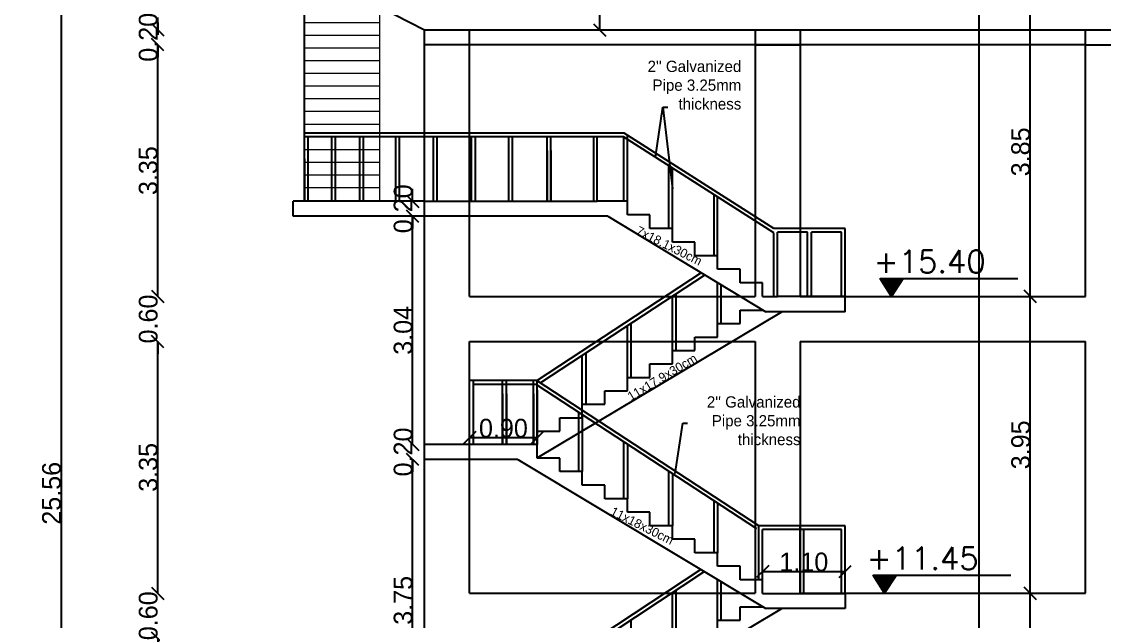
# Model space of a CAD drawing. Extents: x 152089 to 152185, y 180985 to 181226.
# Drawn here: x 152131.32 to 152145.74, y 181017.12 to 181025.1 of the extents above; entities that cross this region are included whole.
import ezdxf

# ---------------------------------------------------------------- set-up
doc = ezdxf.new("R2010")
doc.units = 0
doc.header["$LTSCALE"] = 3
doc.header["$MEASUREMENT"] = 0
doc.header["$PDMODE"] = 2
doc.header["$PDSIZE"] = 0.03
doc.linetypes.add('AUSGEZOGEN', pattern=[0])
doc.linetypes.add('VONLAYER', pattern=[0])
doc.layers.get('0').update_dxf_attribs({"linetype": 'CONTINUOUS'})
doc.layers.get('DEFPOINTS').update_dxf_attribs({"linetype": 'CONTINUOUS'})
for name, color, linetype in [('3', 4, 'CONTINUOUS'), ('EBENE0', 7, 'AUSGEZOGEN'), ('ST', 2, 'CONTINUOUS'), ('Stairs', 231, 'CONTINUOUS'), ('TEXTM', 2, 'CONTINUOUS'), ('TEXTS', 1, 'CONTINUOUS')]:
    doc.layers.add(name, color=color, linetype=linetype)
doc.layers.add('dimentions', color=241, linetype='CONTINUOUS', lineweight=20)
doc.layers.add('LAND CORNERS', color=255, linetype='CONTINUOUS', lineweight=25)
doc.styles.add('ROMANS', font='romans.shx')
doc.dimstyles.new('mais 1-100 plan', dxfattribs={"dimtxt": 0.25, "dimasz": 0.1635, "dimexe": 0.18, "dimexo": 0.0625, "dimgap": 0, "dimtad": 1, "dimzin": 0, "dimdsep": 46, "dimtxsty": 'Standard', "dimblk": 'OBLIQUE', "dimcen": 0, "dimse1": 1, "dimse2": 1, "dimclrd": 8, "dimclrt": 4, "dimadec": 0, "dimazin": 0, "dimtfac": 1, "dimtix": 1, "dimtofl": 0, "dimtmove": 0, "dimatfit": 3, "dimldrblk": 'OBLIQUE', "dimfxl": 0.18, "dimtolj": 1, "dimtzin": 0, "dimarcsym": 0})
doc.dimstyles.get("Standard").update_dxf_attribs({"dimtxt": 0.7, "dimasz": 4.572, "dimexe": 4.572, "dimexo": 1.5875, "dimgap": 0.01, "dimtad": 1, "dimzin": 0, "dimdsep": 46, "dimtxsty": 'Standard', "dimcen": 2.286, "dimse1": 1, "dimse2": 1, "dimsd1": 1, "dimsd2": 1, "dimadec": 0, "dimazin": 0, "dimtfac": 1, "dimtofl": 0, "dimtmove": 0, "dimatfit": 3, "dimfxl": 1, "dimtolj": 1, "dimtzin": 0, "dimarcsym": 0})

# ---------------------------------------------------------------- blocks, each defined once
blk = doc.blocks.new('_OBLIQUE')
at = {"color": 0, "linetype": 'ByBlock'}
blk.add_line((-0.5, -0.5), (0.5, 0.5), dxfattribs=at)
blk = doc.blocks.new('*D124')
at = {"layer": 'DEFPOINTS', "color": 0, "transparency": 16777216}
for p in [(152144.748, 181017.49), (152144.748, 181017.49), (152144.748, 181013.54)]:
    blk.add_point(p, dxfattribs=at)
at = {"layer": 'LAND CORNERS', "color": 8, "lineweight": -2, "transparency": 16777216}
blk.add_line((152144.748, 181013.54), (152144.748, 181017.49), dxfattribs=at)
at = {"layer": 'LAND CORNERS', "color": 8, "lineweight": -2, "transparency": 16777216, "xscale": 0.1635000000000001, "yscale": 0.1635000000000001, "zscale": 0.1635000000000001}
for p, rotation in [((152144.748, 181017.49), 90), ((152144.748, 181013.54), 270)]:
    blk.add_blockref('_OBLIQUE', p, dxfattribs=dict(at, rotation=rotation))
at = {"layer": 'LAND CORNERS', "color": 4, "transparency": 16777216, "insert": (152144.623, 181015.515), "char_height": 0.25, "attachment_point": 5, "rotation": 90}
blk.add_mtext('\\A1;3.95', dxfattribs=at)
blk = doc.blocks.new('*D125')
at = {"layer": 'DEFPOINTS', "color": 0, "transparency": 16777216}
for p in [(152144.748, 181021.44), (152144.748, 181021.44), (152144.748, 181017.49)]:
    blk.add_point(p, dxfattribs=at)
at = {"layer": 'LAND CORNERS', "color": 8, "lineweight": -2, "transparency": 16777216}
blk.add_line((152144.748, 181017.49), (152144.748, 181021.44), dxfattribs=at)
at = {"layer": 'LAND CORNERS', "color": 8, "lineweight": -2, "transparency": 16777216, "xscale": 0.1635000000000001, "yscale": 0.1635000000000001, "zscale": 0.1635000000000001}
for p, rotation in [((152144.748, 181021.44), 90), ((152144.748, 181017.49), 270)]:
    blk.add_blockref('_OBLIQUE', p, dxfattribs=dict(at, rotation=rotation))
at = {"layer": 'LAND CORNERS', "color": 4, "transparency": 16777216, "insert": (152144.623, 181019.465), "char_height": 0.25, "attachment_point": 5, "rotation": 90}
blk.add_mtext('\\A1;3.95', dxfattribs=at)
blk = doc.blocks.new('*D126')
at = {"layer": 'DEFPOINTS', "color": 0, "transparency": 16777216}
for p in [(152144.748, 181025.29), (152144.748, 181025.29), (152144.748, 181021.44)]:
    blk.add_point(p, dxfattribs=at)
at = {"layer": 'LAND CORNERS', "color": 8, "lineweight": -2, "transparency": 16777216}
blk.add_line((152144.748, 181021.44), (152144.748, 181025.29), dxfattribs=at)
at = {"layer": 'LAND CORNERS', "color": 8, "lineweight": -2, "transparency": 16777216, "xscale": 0.1635000000000001, "yscale": 0.1635000000000001, "zscale": 0.1635000000000001}
for p, rotation in [((152144.748, 181025.29), 90), ((152144.748, 181021.44), 270)]:
    blk.add_blockref('_OBLIQUE', p, dxfattribs=dict(at, rotation=rotation))
at = {"layer": 'LAND CORNERS', "color": 4, "transparency": 16777216, "insert": (152144.623, 181023.365), "char_height": 0.25, "attachment_point": 5, "rotation": 90}
blk.add_mtext('\\A1;3.85', dxfattribs=at)
blk = doc.blocks.new('*D127')
at = {"layer": 'DEFPOINTS', "color": 0, "transparency": 16777216}
for p in [(152144.097, 181025.29), (152144.064, 181006.04), (152144.097, 181006.04)]:
    blk.add_point(p, dxfattribs=at)
at = {"layer": 'LAND CORNERS', "color": 8, "lineweight": -2, "transparency": 16777216}
blk.add_line((152144.064, 181025.29), (152144.064, 181006.04), dxfattribs=at)
at = {"layer": 'LAND CORNERS', "color": 8, "lineweight": -2, "transparency": 16777216, "xscale": 0.1635000000000001, "yscale": 0.1635000000000001, "zscale": 0.1635000000000001}
for p, rotation in [((152144.064, 181025.29), 90), ((152144.064, 181006.04), 270)]:
    blk.add_blockref('_OBLIQUE', p, dxfattribs=dict(at, rotation=rotation))
at = {"layer": 'LAND CORNERS', "color": 4, "transparency": 16777216, "insert": (152143.939, 181015.665), "char_height": 0.25, "attachment_point": 5, "rotation": 90}
blk.add_mtext('\\A1;19.25', dxfattribs=at)
blk = doc.blocks.new('*D133')
at = {"layer": 'DEFPOINTS', "color": 0, "transparency": 16777216}
for p in [(152132.121, 181017.49), (152133.132, 181017.49), (152132.121, 181016.89)]:
    blk.add_point(p, dxfattribs=at)
at = {"layer": 'LAND CORNERS', "color": 8, "lineweight": -2, "transparency": 16777216}
for p, q in [((152133.132, 181017.49), (152133.132, 181017.654)), ((152133.132, 181016.89), (152133.132, 181016.727))]:
    blk.add_line(p, q, dxfattribs=at)
at = {"layer": 'LAND CORNERS', "color": 8, "lineweight": -2, "transparency": 16777216, "xscale": 0.1635000000000001, "yscale": 0.1635000000000001, "zscale": 0.1635000000000001}
for p, rotation in [((152133.132, 181017.49), 270), ((152133.132, 181016.89), 90)]:
    blk.add_blockref('_OBLIQUE', p, dxfattribs=dict(at, rotation=rotation))
at = {"layer": 'LAND CORNERS', "color": 4, "transparency": 16777216, "insert": (152133.007, 181017.19), "char_height": 0.25, "attachment_point": 5, "rotation": 90}
blk.add_mtext('\\A1;0.60', dxfattribs=at)
blk = doc.blocks.new('*D101')
at = {"layer": 'DEFPOINTS', "color": 0, "transparency": 16777216}
for p in [(152132.121, 181020.84), (152133.132, 181020.84), (152132.121, 181017.49)]:
    blk.add_point(p, dxfattribs=at)
at = {"layer": 'LAND CORNERS', "color": 8, "lineweight": -2, "transparency": 16777216}
blk.add_line((152133.132, 181017.49), (152133.132, 181020.84), dxfattribs=at)
at = {"layer": 'LAND CORNERS', "color": 8, "lineweight": -2, "transparency": 16777216, "xscale": 0.1635000000000001, "yscale": 0.1635000000000001, "zscale": 0.1635000000000001}
for p, rotation in [((152133.132, 181020.84), 90), ((152133.132, 181017.49), 270)]:
    blk.add_blockref('_OBLIQUE', p, dxfattribs=dict(at, rotation=rotation))
at = {"layer": 'LAND CORNERS', "color": 4, "transparency": 16777216, "insert": (152133.007, 181019.165), "char_height": 0.25, "attachment_point": 5, "rotation": 90}
blk.add_mtext('\\A1;3.35', dxfattribs=at)
blk = doc.blocks.new('*D102')
at = {"layer": 'DEFPOINTS', "color": 0, "transparency": 16777216}
for p in [(152132.121, 181021.44), (152133.132, 181021.44), (152132.121, 181020.84)]:
    blk.add_point(p, dxfattribs=at)
at = {"layer": 'LAND CORNERS', "color": 8, "lineweight": -2, "transparency": 16777216}
for p, q in [((152133.132, 181021.44), (152133.132, 181021.604)), ((152133.132, 181020.84), (152133.132, 181020.677))]:
    blk.add_line(p, q, dxfattribs=at)
at = {"layer": 'LAND CORNERS', "color": 8, "lineweight": -2, "transparency": 16777216, "xscale": 0.1635000000000001, "yscale": 0.1635000000000001, "zscale": 0.1635000000000001}
for p, rotation in [((152133.132, 181021.44), 270), ((152133.132, 181020.84), 90)]:
    blk.add_blockref('_OBLIQUE', p, dxfattribs=dict(at, rotation=rotation))
at = {"layer": 'LAND CORNERS', "color": 4, "transparency": 16777216, "insert": (152133.007, 181021.14), "char_height": 0.25, "attachment_point": 5, "rotation": 90}
blk.add_mtext('\\A1;0.60', dxfattribs=at)
blk = doc.blocks.new('*D103')
at = {"layer": 'DEFPOINTS', "color": 0, "transparency": 16777216}
for p in [(152132.121, 181024.79), (152133.132, 181024.79), (152132.121, 181021.44)]:
    blk.add_point(p, dxfattribs=at)
at = {"layer": 'LAND CORNERS', "color": 8, "lineweight": -2, "transparency": 16777216}
blk.add_line((152133.132, 181021.44), (152133.132, 181024.79), dxfattribs=at)
at = {"layer": 'LAND CORNERS', "color": 8, "lineweight": -2, "transparency": 16777216, "xscale": 0.1635000000000001, "yscale": 0.1635000000000001, "zscale": 0.1635000000000001}
for p, rotation in [((152133.132, 181024.79), 90), ((152133.132, 181021.44), 270)]:
    blk.add_blockref('_OBLIQUE', p, dxfattribs=dict(at, rotation=rotation))
at = {"layer": 'LAND CORNERS', "color": 4, "transparency": 16777216, "insert": (152133.007, 181023.115), "char_height": 0.25, "attachment_point": 5, "rotation": 90}
blk.add_mtext('\\A1;3.35', dxfattribs=at)
blk = doc.blocks.new('*D105')
at = {"layer": 'DEFPOINTS', "color": 0, "transparency": 16777216}
for p in [(152131.321, 181031.6), (152131.321, 181006.04), (152131.845, 181006.04)]:
    blk.add_point(p, dxfattribs=at)
at = {"layer": 'LAND CORNERS', "color": 8, "lineweight": -2, "transparency": 16777216}
blk.add_line((152131.845, 181031.6), (152131.845, 181006.04), dxfattribs=at)
at = {"layer": 'LAND CORNERS', "color": 8, "lineweight": -2, "transparency": 16777216, "xscale": 0.1635000000000001, "yscale": 0.1635000000000001, "zscale": 0.1635000000000001}
for p, rotation in [((152131.845, 181031.6), 90), ((152131.845, 181006.04), 270)]:
    blk.add_blockref('_OBLIQUE', p, dxfattribs=dict(at, rotation=rotation))
at = {"layer": 'LAND CORNERS', "color": 4, "transparency": 16777216, "insert": (152131.72, 181018.82), "char_height": 0.25, "attachment_point": 5, "rotation": 90}
blk.add_mtext('\\A1;25.56', dxfattribs=at)
blk = doc.blocks.new('*D108')
at = {"layer": 'DEFPOINTS', "color": 0, "transparency": 16777216}
for p in [(152138.868, 181031.6), (152139.017, 181031.6), (152138.868, 181024.987)]:
    blk.add_point(p, dxfattribs=at)
at = {"layer": 'LAND CORNERS', "color": 8, "lineweight": -2, "transparency": 16777216}
blk.add_line((152139.017, 181024.987), (152139.017, 181031.6), dxfattribs=at)
at = {"layer": 'LAND CORNERS', "color": 8, "lineweight": -2, "transparency": 16777216, "xscale": 0.1635000000000001, "yscale": 0.1635000000000001, "zscale": 0.1635000000000001}
for p, rotation in [((152139.017, 181031.6), 90), ((152139.017, 181024.987), 270)]:
    blk.add_blockref('_OBLIQUE', p, dxfattribs=dict(at, rotation=rotation))
at = {"layer": 'LAND CORNERS', "color": 4, "transparency": 16777216, "insert": (152138.892, 181028.294), "char_height": 0.25, "attachment_point": 5, "rotation": 90}
blk.add_mtext('\\A1;6.61', dxfattribs=at)
blk = doc.blocks.new('*D115')
at = {"layer": 'DEFPOINTS', "color": 0, "transparency": 16777216}
for p in [(152136.526, 181019.27), (152136.685, 181019.27), (152136.685, 181015.52)]:
    blk.add_point(p, dxfattribs=at)
at = {"layer": 'LAND CORNERS', "color": 8, "lineweight": -2, "transparency": 16777216}
blk.add_line((152136.526, 181015.52), (152136.526, 181019.27), dxfattribs=at)
at = {"layer": 'LAND CORNERS', "color": 8, "lineweight": -2, "transparency": 16777216, "xscale": 0.1635000000000001, "yscale": 0.1635000000000001, "zscale": 0.1635000000000001}
for p, rotation in [((152136.526, 181019.27), 90), ((152136.526, 181015.52), 270)]:
    blk.add_blockref('_OBLIQUE', p, dxfattribs=dict(at, rotation=rotation))
at = {"layer": 'LAND CORNERS', "color": 4, "transparency": 16777216, "insert": (152136.401, 181017.395), "char_height": 0.25, "attachment_point": 5, "rotation": 90}
blk.add_mtext('\\A1;3.75', dxfattribs=at)
blk = doc.blocks.new('*D116')
at = {"layer": 'DEFPOINTS', "color": 0, "transparency": 16777216}
for p in [(152136.526, 181019.47), (152136.685, 181019.47), (152136.685, 181019.27)]:
    blk.add_point(p, dxfattribs=at)
at = {"layer": 'LAND CORNERS', "color": 8, "lineweight": -2, "transparency": 16777216}
for p, q in [((152136.526, 181019.47), (152136.526, 181019.634)), ((152136.526, 181019.27), (152136.526, 181019.107))]:
    blk.add_line(p, q, dxfattribs=at)
at = {"layer": 'LAND CORNERS', "color": 8, "lineweight": -2, "transparency": 16777216, "xscale": 0.1635000000000001, "yscale": 0.1635000000000001, "zscale": 0.1635000000000001}
for p, rotation in [((152136.526, 181019.47), 270), ((152136.526, 181019.27), 90)]:
    blk.add_blockref('_OBLIQUE', p, dxfattribs=dict(at, rotation=rotation))
at = {"layer": 'LAND CORNERS', "color": 4, "transparency": 16777216, "insert": (152136.401, 181019.37), "char_height": 0.25, "attachment_point": 5, "rotation": 90}
blk.add_mtext('\\A1;0.20', dxfattribs=at)
blk = doc.blocks.new('*D117')
at = {"layer": 'DEFPOINTS', "color": 0, "transparency": 16777216}
for p in [(152136.526, 181022.507), (152136.685, 181022.507), (152136.685, 181019.47)]:
    blk.add_point(p, dxfattribs=at)
at = {"layer": 'LAND CORNERS', "color": 8, "lineweight": -2, "transparency": 16777216}
blk.add_line((152136.526, 181019.47), (152136.526, 181022.507), dxfattribs=at)
at = {"layer": 'LAND CORNERS', "color": 8, "lineweight": -2, "transparency": 16777216, "xscale": 0.1635000000000001, "yscale": 0.1635000000000001, "zscale": 0.1635000000000001}
for p, rotation in [((152136.526, 181022.507), 90), ((152136.526, 181019.47), 270)]:
    blk.add_blockref('_OBLIQUE', p, dxfattribs=dict(at, rotation=rotation))
at = {"layer": 'LAND CORNERS', "color": 4, "transparency": 16777216, "insert": (152136.401, 181020.989), "char_height": 0.25, "attachment_point": 5, "rotation": 90}
blk.add_mtext('\\A1;3.04', dxfattribs=at)
blk = doc.blocks.new('*D118')
at = {"layer": 'DEFPOINTS', "color": 0, "transparency": 16777216}
for p in [(152136.526, 181022.707), (152136.685, 181022.707), (152136.685, 181022.507)]:
    blk.add_point(p, dxfattribs=at)
at = {"layer": 'LAND CORNERS', "color": 8, "lineweight": -2, "transparency": 16777216}
for p, q in [((152136.526, 181022.707), (152136.526, 181022.871)), ((152136.526, 181022.507), (152136.526, 181022.344))]:
    blk.add_line(p, q, dxfattribs=at)
at = {"layer": 'LAND CORNERS', "color": 8, "lineweight": -2, "transparency": 16777216, "xscale": 0.1635000000000001, "yscale": 0.1635000000000001, "zscale": 0.1635000000000001}
for p, rotation in [((152136.526, 181022.707), 270), ((152136.526, 181022.507), 90)]:
    blk.add_blockref('_OBLIQUE', p, dxfattribs=dict(at, rotation=rotation))
at = {"layer": 'LAND CORNERS', "color": 4, "transparency": 16777216, "insert": (152136.401, 181022.607), "char_height": 0.25, "attachment_point": 5, "rotation": 90}
blk.add_mtext('\\A1;0.20', dxfattribs=at)
blk = doc.blocks.new('*D121')
at = {"layer": 'DEFPOINTS', "color": 0, "transparency": 16777216}
for p in [(152131.804, 181024.99), (152131.804, 181024.79), (152133.132, 181024.79)]:
    blk.add_point(p, dxfattribs=at)
at = {"layer": 'LAND CORNERS', "color": 8, "lineweight": -2, "transparency": 16777216}
for p, q in [((152133.132, 181024.99), (152133.132, 181025.154)), ((152133.132, 181024.79), (152133.132, 181024.627))]:
    blk.add_line(p, q, dxfattribs=at)
at = {"layer": 'LAND CORNERS', "color": 8, "lineweight": -2, "transparency": 16777216, "xscale": 0.1635000000000001, "yscale": 0.1635000000000001, "zscale": 0.1635000000000001}
for p, rotation in [((152133.132, 181024.99), 270), ((152133.132, 181024.79), 90)]:
    blk.add_blockref('_OBLIQUE', p, dxfattribs=dict(at, rotation=rotation))
at = {"layer": 'LAND CORNERS', "color": 4, "transparency": 16777216, "insert": (152133.007, 181024.89), "char_height": 0.25, "attachment_point": 5, "rotation": 90}
blk.add_mtext('\\A1;0.20', dxfattribs=at)
blk = doc.blocks.new('*D99')
at = {"layer": 'DEFPOINTS', "color": 0, "transparency": 16777216}
for p in [(152137.285, 181019.56), (152137.285, 181019.468), (152138.185, 181019.468)]:
    blk.add_point(p, dxfattribs=at)
at = {"layer": 'LAND CORNERS', "color": 8, "lineweight": -2, "transparency": 16777216}
blk.add_line((152138.185, 181019.56), (152137.285, 181019.56), dxfattribs=at)
at = {"layer": 'LAND CORNERS', "color": 8, "lineweight": -2, "transparency": 16777216, "xscale": 0.1635000000000001, "yscale": 0.1635000000000001, "zscale": 0.1635000000000001, "rotation": 180}
blk.add_blockref('_OBLIQUE', (152137.285, 181019.56), dxfattribs=at)
at = {"layer": 'LAND CORNERS', "color": 8, "lineweight": -2, "transparency": 16777216, "xscale": 0.1635000000000001, "yscale": 0.1635000000000001, "zscale": 0.1635000000000001}
blk.add_blockref('_OBLIQUE', (152138.185, 181019.56), dxfattribs=at)
at = {"layer": 'LAND CORNERS', "color": 4, "transparency": 16777216, "insert": (152137.735, 181019.685), "char_height": 0.25, "attachment_point": 5}
blk.add_mtext('\\A1;0.90', dxfattribs=at)
blk = doc.blocks.new('*D100')
at = {"layer": 'DEFPOINTS', "color": 0, "transparency": 16777216}
for p in [(152142.285, 181017.779), (152141.185, 181017.488), (152142.285, 181017.488)]:
    blk.add_point(p, dxfattribs=at)
at = {"layer": 'LAND CORNERS', "color": 8, "lineweight": -2, "transparency": 16777216}
blk.add_line((152141.185, 181017.779), (152142.285, 181017.779), dxfattribs=at)
at = {"layer": 'LAND CORNERS', "color": 8, "lineweight": -2, "transparency": 16777216, "xscale": 0.1635000000000001, "yscale": 0.1635000000000001, "zscale": 0.1635000000000001, "rotation": 180}
blk.add_blockref('_OBLIQUE', (152141.185, 181017.779), dxfattribs=at)
at = {"layer": 'LAND CORNERS', "color": 8, "lineweight": -2, "transparency": 16777216, "xscale": 0.1635000000000001, "yscale": 0.1635000000000001, "zscale": 0.1635000000000001}
blk.add_blockref('_OBLIQUE', (152142.285, 181017.779), dxfattribs=at)
at = {"layer": 'LAND CORNERS', "color": 4, "transparency": 16777216, "insert": (152141.735, 181017.904), "char_height": 0.25, "attachment_point": 5}
blk.add_mtext('\\A1;1.10', dxfattribs=at)

msp = doc.modelspace()

# ---------------------------------------------------------------- hatches: boundary and pattern name
at = {"layer": 'TEXTS'}
h = msp.add_hatch(dxfattribs=at)
h.set_pattern_fill('ANSI31', color=0, scale=0.03)
h.set_pattern_definition([(45, (379.1717083, 21868.3174723), (-0.00265165042945, 0.00265165042945), [])])
h.paths.add_polyline_path([(152143.059, 181021.678), (152142.749, 181021.68), (152142.903, 181021.44)])
h = msp.add_hatch(dxfattribs=at)
h.set_pattern_fill('ANSI31', color=0, scale=0.03)
h.set_pattern_definition([(45, (379.0781784, 21864.3674723), (-0.00265165042945, 0.00265165042945), [])])
h.paths.add_polyline_path([(152142.966, 181017.728), (152142.656, 181017.73), (152142.809, 181017.49)])

# ---------------------------------------------------------------- linework, layer by layer
at = {"layer": 'dimentions'}
for p, q in [((152136.085, 181025.39), (152136.085, 181022.707)), ((152136.085, 181025.083), (152135.085, 181025.083)), ((152136.085, 181024.914), (152135.085, 181024.914)), ((152136.085, 181024.745), (152135.085, 181024.745)), ((152136.085, 181024.576), (152135.085, 181024.576)), ((152136.085, 181024.407), (152135.085, 181024.407)), ((152136.085, 181024.238), (152135.085, 181024.238)), ((152136.085, 181024.069), (152135.085, 181024.069)), ((152136.085, 181023.9), (152135.085, 181023.9)), ((152136.085, 181023.731), (152135.085, 181023.731)), ((152136.085, 181023.562), (152135.085, 181023.562)), ((152136.085, 181023.393), (152135.085, 181023.393)), ((152136.085, 181023.224), (152135.085, 181023.224)), ((152136.085, 181023.055), (152135.085, 181023.055)), ((152136.085, 181022.886), (152135.085, 181022.886))]:
    msp.add_line(p, q, dxfattribs=at)
at = {"layer": 'EBENE0', "color": 3, "linetype": 'AUSGEZOGEN'}
for p, q in [((152136.685, 181024.987), (152136.085, 181025.29)), ((152136.685, 181024.987), (152136.085, 181025.29)), ((152136.685, 181024.987), (152136.085, 181025.29)), ((152136.685, 181009.59), (152136.685, 181024.987)), ((152136.685, 181009.59), (152136.685, 181024.987)), ((152136.685, 181023.477), (152136.685, 181024.987)), ((152136.685, 181023.42), (152136.685, 181024.987)), ((152136.685, 181023.42), (152136.685, 181024.987)), ((152136.685, 181023.477), (152136.685, 181024.987)), ((152137.285, 181023.476), (152137.285, 181024.99)), ((152137.285, 181023.19), (152137.285, 181024.987)), ((152141.085, 181024.99), (152141.085, 181024.79)), ((152141.085, 181024.987), (152141.085, 181021.44)), ((152141.685, 181024.987), (152141.685, 181021.44)), ((152145.485, 181021.44), (152145.485, 181024.987)), ((152145.485, 181023.477), (152145.485, 181024.987)), ((152141.085, 181024.79), (152141.685, 181024.79)), ((152145.485, 181024.79), (152146.085, 181024.79)), ((152137.285, 181021.44), (152137.285, 181023.266)), ((152137.285, 181021.44), (152140.785, 181021.44)), ((152140.785, 181021.44), (152141.085, 181021.44)), ((152141.685, 181021.44), (152145.485, 181021.44)), ((152137.285, 181019.24), (152137.285, 181020.84)), ((152137.285, 181019.24), (152137.285, 181020.84)), ((152137.285, 181020.84), (152141.085, 181020.84)), ((152141.085, 181020.84), (152141.085, 181017.49)), ((152141.085, 181020.84), (152141.085, 181017.49)), ((152141.685, 181020.84), (152141.685, 181017.49)), ((152141.685, 181020.84), (152145.485, 181020.84)), ((152141.685, 181020.84), (152141.685, 181017.49)), ((152145.485, 181017.49), (152145.485, 181020.84)), ((152145.485, 181017.49), (152145.485, 181020.84)), ((152137.285, 181017.49), (152137.285, 181019.24)), ((152137.285, 181017.49), (152137.285, 181019.24)), ((152137.285, 181017.49), (152141.085, 181017.49)), ((152137.285, 181017.49), (152141.085, 181017.49)), ((152141.685, 181017.49), (152145.485, 181017.49)), ((152141.685, 181017.49), (152145.485, 181017.49))]:
    msp.add_line(p, q, dxfattribs=at)
for points in [[(152146.085, 181024.987), (152136.685, 181024.987)], [(152145.485, 181024.79), (152136.685, 181024.79)]]:
    msp.add_lwpolyline(points, dxfattribs=at)
at = {"layer": 'LAND CORNERS', "color": 8}
msp.add_line((152133.132, 181025.087), (152133.132, 181024.924), dxfattribs=at)
at = {"layer": 'ST'}
for p, q in [((152136.685, 181022.707), (152134.935, 181022.707)), ((152134.935, 181022.507), (152134.935, 181022.707)), ((152136.685, 181022.707), (152137.485, 181022.707)), ((152137.285, 181022.707), (152138.985, 181022.707)), ((152136.685, 181022.507), (152134.935, 181022.507)), ((152137.245, 181022.507), (152136.685, 181022.507)), ((152139.126, 181022.507), (152137.245, 181022.507)), ((152142.285, 181021.44), (152141.385, 181021.44))]:
    msp.add_line(p, q, dxfattribs=at)
at = {"layer": 'Stairs'}
for p, q in [((152135.085, 181022.707), (152135.085, 181025.69)), ((152139.341, 181023.613), (152135.085, 181023.613)), ((152139.335, 181023.563), (152135.085, 181023.563)), ((152135.131, 181023.563), (152135.131, 181022.709)), ((152135.447, 181023.563), (152135.447, 181022.709)), ((152135.497, 181023.563), (152135.497, 181022.709)), ((152135.497, 181023.563), (152135.497, 181022.709)), ((152135.819, 181023.563), (152135.819, 181022.709)), ((152135.869, 181023.563), (152135.869, 181022.709)), ((152135.869, 181023.563), (152135.869, 181022.709)), ((152136.299, 181023.563), (152136.299, 181022.709)), ((152136.349, 181023.563), (152136.349, 181022.709)), ((152136.8, 181023.563), (152136.8, 181022.709)), ((152136.85, 181023.563), (152136.85, 181022.709)), ((152137.307, 181023.563), (152137.307, 181022.709)), ((152137.357, 181023.563), (152137.357, 181022.709)), ((152137.803, 181023.563), (152137.803, 181022.709)), ((152137.853, 181023.563), (152137.853, 181022.709)), ((152137.853, 181023.563), (152137.853, 181022.709)), ((152138.317, 181022.763), (152138.317, 181023.563)), ((152138.317, 181022.713), (152138.317, 181023.563)), ((152138.367, 181022.713), (152138.367, 181023.563)), ((152138.367, 181022.713), (152138.367, 181023.563)), ((152138.935, 181023.563), (152138.935, 181022.713)), ((152138.985, 181022.713), (152138.985, 181023.563)), ((152141.335, 181022.289), (152139.335, 181023.563)), ((152139.335, 181023.563), (152139.335, 181022.707)), ((152141.335, 181022.344), (152139.341, 181023.613)), ((152139.385, 181022.707), (152139.385, 181023.584)), ((152135.085, 181023.27), (152135.085, 181022.707)), ((152138.317, 181023.384), (152138.317, 181022.709)), ((152138.367, 181023.384), (152138.367, 181022.709)), ((152138.367, 181023.384), (152138.367, 181022.709)), ((152139.935, 181023.18), (152139.935, 181022.345)), ((152139.985, 181022.345), (152139.985, 181023.149)), ((152140.535, 181022.798), (152140.535, 181021.983)), ((152140.585, 181021.983), (152140.585, 181022.767)), ((152142.285, 181022.344), (152141.335, 181022.344)), ((152141.335, 181021.44), (152141.335, 181022.289)), ((152141.385, 181021.444), (152141.385, 181022.294)), ((152141.785, 181022.294), (152141.385, 181022.294)), ((152141.785, 181021.494), (152141.785, 181022.294)), ((152141.785, 181021.444), (152141.785, 181022.294)), ((152141.835, 181022.344), (152141.835, 181022.344)), ((152141.835, 181022.344), (152141.835, 181022.344)), ((152142.235, 181022.294), (152141.835, 181022.294)), ((152141.835, 181021.444), (152141.835, 181022.294)), ((152141.835, 181021.444), (152141.835, 181022.294)), ((152142.235, 181021.444), (152142.235, 181022.294)), ((152142.285, 181021.444), (152142.285, 181022.344)), ((152140.366, 181021.755), (152138.185, 181020.32)), ((152140.419, 181021.73), (152138.229, 181020.289)), ((152140.585, 181021.079), (152140.585, 181021.627)), ((152140.635, 181021.079), (152140.635, 181021.597)), ((152139.985, 181020.721), (152139.985, 181021.445)), ((152140.035, 181020.721), (152140.035, 181021.478)), ((152139.385, 181020.363), (152139.385, 181021.05)), ((152139.435, 181020.363), (152139.435, 181021.083)), ((152138.835, 181020.005), (152138.835, 181020.688)), ((152138.785, 181020.005), (152138.785, 181020.655)), ((152137.285, 181019.468), (152137.285, 181020.318)), ((152138.185, 181020.32), (152137.286, 181020.32)), ((152137.335, 181019.468), (152137.335, 181020.318)), ((152138.185, 181020.27), (152137.336, 181020.27)), ((152137.725, 181019.518), (152137.725, 181020.318)), ((152137.725, 181019.468), (152137.725, 181020.318)), ((152137.775, 181019.468), (152137.775, 181020.318)), ((152137.775, 181019.468), (152137.775, 181020.318)), ((152138.135, 181019.518), (152138.135, 181020.318)), ((152138.135, 181019.468), (152138.135, 181020.318)), ((152141.135, 181018.388), (152138.185, 181020.318)), ((152138.185, 181019.468), (152138.185, 181020.318)), ((152138.185, 181019.468), (152138.185, 181020.318)), ((152141.108, 181018.347), (152138.185, 181020.259)), ((152137.725, 181020.143), (152137.725, 181019.468)), ((152137.775, 181020.143), (152137.775, 181019.468)), ((152138.135, 181020.143), (152138.135, 181019.468)), ((152138.185, 181020.193), (152138.185, 181019.468)), ((152138.735, 181019.898), (152138.735, 181019.108)), ((152138.785, 181019.866), (152138.785, 181019.108)), ((152139.335, 181019.506), (152139.335, 181018.748)), ((152139.385, 181019.473), (152139.385, 181018.748)), ((152139.935, 181019.114), (152139.935, 181018.388)), ((152139.985, 181019.081), (152139.985, 181018.388)), ((152140.535, 181018.721), (152140.535, 181018.028)), ((152140.585, 181018.688), (152140.585, 181018.028)), ((152142.285, 181018.388), (152141.135, 181018.388)), ((152141.135, 181017.668), (152141.135, 181018.388)), ((152142.285, 181018.389), (152141.252, 181018.389)), ((152142.285, 181018.389), (152141.252, 181018.389)), ((152141.685, 181017.49), (152141.685, 181018.39)), ((152141.835, 181018.389), (152141.835, 181018.39)), ((152141.835, 181018.389), (152141.835, 181018.39)), ((152141.835, 181018.389), (152141.835, 181018.39)), ((152141.835, 181018.389), (152141.835, 181018.39)), ((152141.835, 181018.388), (152141.835, 181018.389)), ((152141.835, 181018.388), (152141.835, 181018.389)), ((152142.285, 181017.489), (152142.285, 181018.389)), ((152141.135, 181017.668), (152141.135, 181018.338)), ((152142.235, 181018.338), (152141.185, 181018.338)), ((152141.185, 181017.488), (152141.185, 181018.338)), ((152141.185, 181017.488), (152141.185, 181018.338)), ((152141.785, 181018.339), (152141.267, 181018.339)), ((152141.734, 181017.539), (152141.734, 181018.339)), ((152141.734, 181017.489), (152141.734, 181018.339)), ((152141.734, 181017.539), (152141.734, 181018.339)), ((152141.734, 181017.489), (152141.734, 181018.339)), ((152142.235, 181018.339), (152141.784, 181018.339)), ((152142.235, 181018.339), (152141.784, 181018.339)), ((152142.235, 181017.488), (152142.235, 181018.338)), ((152140.365, 181017.806), (152138.185, 181016.371)), ((152140.413, 181017.777), (152138.229, 181016.34)), ((152140.585, 181017.13), (152140.585, 181017.673)), ((152140.035, 181016.772), (152140.035, 181017.529)), ((152140.635, 181017.13), (152140.635, 181017.643)), ((152140.785, 181017.54), (152140.785, 181017.54)), ((152141.185, 181017.54), (152141.185, 181017.54)), ((152139.985, 181016.772), (152139.985, 181017.496)), ((152140.785, 181017.49), (152140.835, 181017.49)), ((152139.435, 181016.414), (152139.435, 181017.134))]:
    msp.add_line(p, q, dxfattribs=at)
at = {"layer": 'Stairs', "linetype": 'VONLAYER'}
msp.add_line((152140.785, 181017.49), (152140.835, 181017.49), dxfattribs=at)
at = {"layer": 'TEXTS'}
for p, q in [((152139.859, 181023.962), (152139.985, 181022.874)), ((152139.385, 181022.707), (152138.985, 181022.707)), ((152139.385, 181022.707), (152139.085, 181022.707)), ((152139.385, 181022.526), (152139.385, 181022.707)), ((152139.126, 181022.507), (152141.231, 181021.237)), ((152139.685, 181022.526), (152139.385, 181022.526)), ((152139.685, 181022.345), (152139.685, 181022.526)), ((152139.985, 181022.345), (152139.685, 181022.345)), ((152139.985, 181022.164), (152139.985, 181022.345)), ((152140.285, 181022.164), (152139.985, 181022.164)), ((152140.285, 181021.983), (152140.285, 181022.164)), ((152140.585, 181021.983), (152140.285, 181021.983)), ((152140.585, 181021.802), (152140.585, 181021.983)), ((152140.885, 181021.802), (152140.585, 181021.802)), ((152140.885, 181021.621), (152140.885, 181021.802)), ((152141.185, 181021.621), (152140.885, 181021.621)), ((152141.185, 181021.44), (152141.185, 181021.621)), ((152140.885, 181021.079), (152140.885, 181021.258)), ((152140.885, 181021.258), (152141.185, 181021.258)), ((152141.185, 181021.258), (152141.185, 181021.265)), ((152138.185, 181019.294), (152141.443, 181021.237)), ((152142.285, 181021.237), (152141.231, 181021.237)), ((152140.585, 181020.9), (152140.585, 181021.079)), ((152140.585, 181021.079), (152140.885, 181021.079)), ((152140.285, 181020.721), (152140.285, 181020.9)), ((152140.285, 181020.9), (152140.585, 181020.9)), ((152139.985, 181020.542), (152139.985, 181020.721)), ((152139.985, 181020.721), (152140.285, 181020.721)), ((152139.685, 181020.363), (152139.685, 181020.542)), ((152139.685, 181020.542), (152139.985, 181020.542)), ((152139.385, 181020.184), (152139.385, 181020.363)), ((152139.385, 181020.363), (152139.685, 181020.363)), ((152139.085, 181020.005), (152139.085, 181020.184)), ((152139.085, 181020.184), (152139.385, 181020.184)), ((152138.785, 181019.826), (152138.785, 181020.005)), ((152138.785, 181020.005), (152139.085, 181020.005)), ((152138.485, 181019.647), (152138.485, 181019.826)), ((152138.485, 181019.826), (152138.785, 181019.826)), ((152138.185, 181019.468), (152138.185, 181019.647)), ((152138.185, 181019.647), (152138.485, 181019.647)), ((152138.185, 181019.468), (152136.685, 181019.468)), ((152138.185, 181019.288), (152138.185, 181019.468)), ((152137.927, 181019.268), (152136.685, 181019.268)), ((152137.927, 181019.268), (152141.227, 181017.288)), ((152138.485, 181019.288), (152138.185, 181019.288)), ((152138.485, 181019.108), (152138.485, 181019.288)), ((152138.785, 181019.108), (152138.485, 181019.108)), ((152138.785, 181018.928), (152138.785, 181019.108)), ((152139.085, 181018.928), (152138.785, 181018.928)), ((152139.085, 181018.748), (152139.085, 181018.928)), ((152139.385, 181018.748), (152139.085, 181018.748)), ((152139.385, 181018.568), (152139.385, 181018.748)), ((152139.685, 181018.568), (152139.385, 181018.568)), ((152139.685, 181018.388), (152139.685, 181018.568)), ((152139.985, 181018.388), (152139.685, 181018.388)), ((152139.985, 181018.208), (152139.985, 181018.388)), ((152140.285, 181018.208), (152139.985, 181018.208)), ((152140.285, 181018.028), (152140.285, 181018.208)), ((152140.585, 181018.028), (152140.285, 181018.028)), ((152140.585, 181017.848), (152140.585, 181018.028)), ((152140.885, 181017.848), (152140.585, 181017.848)), ((152140.885, 181017.668), (152140.885, 181017.848)), ((152141.185, 181017.668), (152140.885, 181017.668)), ((152138.185, 181015.345), (152141.443, 181017.288)), ((152140.885, 181017.13), (152140.885, 181017.309)), ((152140.885, 181017.309), (152141.185, 181017.309)), ((152142.285, 181017.288), (152141.227, 181017.288)), ((152142.285, 181017.287), (152141.227, 181017.287)), ((152140.585, 181016.951), (152140.585, 181017.13)), ((152140.585, 181017.13), (152140.885, 181017.13))]:
    msp.add_line(p, q, dxfattribs=at)
at = {"layer": 'TEXTS', "color": 0}
for p, q in [((152142.903, 181021.44), (152142.749, 181021.68)), ((152142.749, 181021.68), (152144.582, 181021.68)), ((152142.903, 181021.44), (152143.059, 181021.678)), ((152142.809, 181017.49), (152142.656, 181017.73)), ((152142.656, 181017.73), (152144.489, 181017.73)), ((152142.809, 181017.49), (152142.966, 181017.728))]:
    msp.add_line(p, q, dxfattribs=at)
at = {"layer": 'TEXTS', "color": 2}
for p, q in [((152141.185, 181021.44), (152141.385, 181021.44)), ((152142.285, 181021.237), (152142.285, 181021.44)), ((152136.685, 181019.268), (152136.685, 181019.468)), ((152141.185, 181017.488), (152142.285, 181017.488)), ((152142.285, 181017.488), (152142.285, 181017.288))]:
    msp.add_line(p, q, dxfattribs=at)

# ---------------------------------------------------------------- texts
at = {"layer": '3', "color": 7, "linetype": 'Continuous', "style": 'ROMANS'}
for s, p in [('+15.40', (152142.665, 181021.755)), ('+11.45', (152142.571, 181017.805))]:
    msp.add_text(s, height=0.3, dxfattribs=at).set_placement(p)
at = {"layer": 'Stairs', "color": 6, "linetype": 'VONLAYER', "char_height": 0.15, "attachment_point": 9}
for insert in [(152140.902, 181023.926), (152141.691, 181019.459)]:
    msp.add_mtext("2'' Galvanized\\PPipe 3.25mm \\Pthickness", dxfattribs=dict(at, insert=insert))
at = {"layer": 'TEXTM', "color": 4}
for s, rotation, p in [('7x18.1x30cm', 333.3342, (152139.488, 181022.275)), ('11x17.9x30cm', 31.0629, (152139.433, 181020.045)), ('11x18x30cm', 333.3342, (152139.149, 181018.539))]:
    msp.add_text(s, height=0.12, rotation=rotation, dxfattribs=at).set_placement(p)

# ---------------------------------------------------------------- dimensions: what is measured, and where the dimension line sits
at = {"layer": 'LAND CORNERS'}
dim = msp.add_linear_dim(base=(152131.845, 181006.04), p1=(152131.321, 181031.6), p2=(152131.321, 181006.04), angle=90, dimstyle='mais 1-100 plan', override={"dimfxlon": 1, "dimarcsym": 1}, dxfattribs=at)
dim.commit()
dim.dimension.update_dxf_attribs({"geometry": '*D105', "text_midpoint": (152131.72, 181018.82)})
for p1, p2, distance, picture, middle in [((152138.868, 181024.987), (152138.868, 181031.6), -0.15, '*D108', (152138.892, 181028.294)), ((152144.097, 181025.29), (152144.097, 181006.04), -0.032, '*D127', (152143.939, 181015.665)), ((152144.748, 181021.44), (152144.748, 181025.29), 0, '*D126', (152144.623, 181023.365)), ((152131.804, 181024.99), (152131.804, 181024.79), 1.328, '*D121', (152133.007, 181024.89)), ((152132.121, 181021.44), (152132.121, 181024.79), -1.011, '*D103', (152133.007, 181023.115)), ((152136.685, 181022.507), (152136.685, 181022.707), 0.159, '*D118', (152136.401, 181022.607)), ((152136.685, 181019.47), (152136.685, 181022.507), 0.159, '*D117', (152136.401, 181020.989)), ((152132.121, 181020.84), (152132.121, 181021.44), -1.011, '*D102', (152133.007, 181021.14)), ((152144.748, 181017.49), (152144.748, 181021.44), 0, '*D125', (152144.623, 181019.465)), ((152132.121, 181017.49), (152132.121, 181020.84), -1.011, '*D101', (152133.007, 181019.165)), ((152138.185, 181019.468), (152137.285, 181019.468), -0.092, '*D99', (152137.735, 181019.685)), ((152136.685, 181019.27), (152136.685, 181019.47), 0.159, '*D116', (152136.401, 181019.37)), ((152136.685, 181015.52), (152136.685, 181019.27), 0.159, '*D115', (152136.401, 181017.395)), ((152141.185, 181017.488), (152142.285, 181017.488), 0.291, '*D100', (152141.735, 181017.904)), ((152132.121, 181016.89), (152132.121, 181017.49), -1.011, '*D133', (152133.007, 181017.19)), ((152144.748, 181013.54), (152144.748, 181017.49), 0, '*D124', (152144.623, 181015.515))]:
    dim = msp.add_aligned_dim(p1=p1, p2=p2, distance=distance, dimstyle='mais 1-100 plan', override={"dimfxlon": 1, "dimarcsym": 1}, dxfattribs=at)
    dim.commit()
    dim.dimension.update_dxf_attribs({"geometry": picture, "text_midpoint": middle})

# ---------------------------------------------------------------- leaders
at = {"layer": 'Stairs', "linetype": 'VONLAYER'}
for points in [[(152139.759, 181023.293), (152139.859, 181023.962), (152139.923, 181023.962)], [(152140.022, 181019.084), (152140.122, 181019.752), (152140.187, 181019.752)]]:
    msp.add_leader(points, dimstyle='Standard', override={"dimtxt": 0.12, "dimasz": 0.0645, "dimexe": 0, "dimgap": 0.07, "dimtad": 0, "dimdec": 3, "dimpost": ' ', "dimcen": 0.085, "dimse1": 1, "dimse2": 1, "dimtdec": 3}, dxfattribs=at)

doc.saveas('drawing.dxf')
